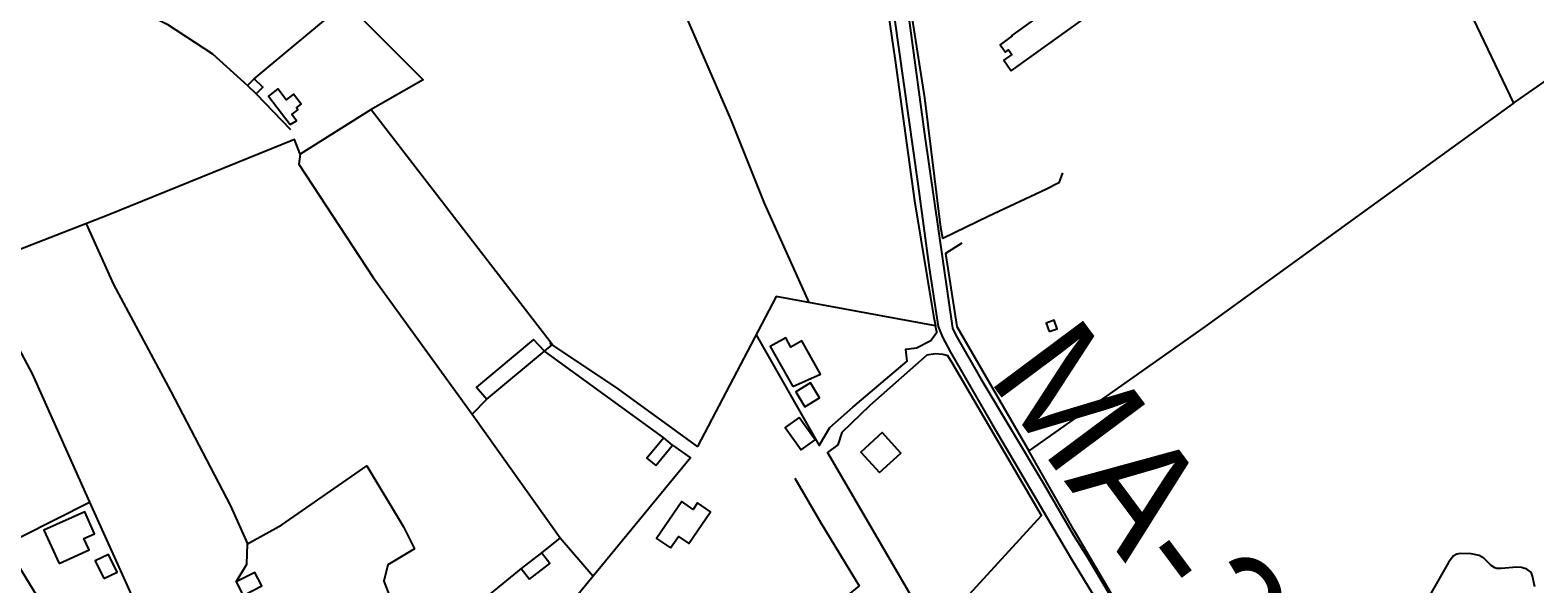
# Model space of a CAD drawing. Header units: millimetres. Extents: x 487814 to 495125, y 4392873 to 4398925.
# Drawn here: x 491349 to 491882, y 4397489 to 4397685 of the extents above; entities that cross this region are included whole.
import ezdxf

# ---------------------------------------------------------------- set-up
doc = ezdxf.new("R2010")
doc.units = ezdxf.units.MM
doc.layers.add('Cartografia_Base', color=8, linetype='Continuous')
doc.layers.add('Texto_Cartografia_Territorial', color=7, linetype='Continuous')
doc.styles.get("Standard").update_dxf_attribs({"font": 'arial.ttf'})

msp = doc.modelspace()

# ---------------------------------------------------------------- linework, layer by layer
at = {"layer": 'Cartografia_Base'}
for p, q in [((491429.21, 4397662.34, 130.64), (491441.37, 4397649.76, 130.68)), ((491469.88, 4397656.79, 129.88), (491534.06, 4397573.6, 130.3)), ((491533.98, 4397573.54, 129.73), (491533.11, 4397574.12, 129.66)), ((491536.83, 4397505.22, 130.54), (491548.45, 4397491.6, 131.33))]:
    msp.add_line(p, q, dxfattribs=at)
for points in [[(491574.53, 4397834.65, 134.76), (491576.8, 4397830.3, 133.45), (491581.14, 4397829.1, 133.61), (491584.06, 4397827.44, 133.57), (491591.52, 4397820.93, 132.76), (491613.85, 4397797.31, 132.15), (491616.05, 4397794.69, 132.11), (491617.43, 4397792.57, 132), (491618.84, 4397790.13, 131.81), (491646.06, 4397720.17, 129.66), (491651.18, 4397703.16, 129.39), (491655.4, 4397674.19, 128.67), (491662.27, 4397624.48, 127.71), (491668.92, 4397583.78, 127.06), (491669.66, 4397580.28, 127.11)], [(491538, 4397793.48, 133.68), (491581.22, 4397689.89, 130.7), (491597.15, 4397653.2, 130.2), (491609.03, 4397623.72, 126.98), (491624.78, 4397588.49, 127.21)], [(491874.25, 4397659.08, 130.35), (491901.45, 4397677.99, 132.38), (491891.02, 4397686.48, 132.76), (491875.75, 4397702.3, 132.42), (491858.33, 4397716.76, 131.81), (491843.02, 4397724.61, 131.35), (491874.25, 4397659.08, 130.35)], [(491714.67, 4397634.42, 129.7), (491713.27, 4397630.82, 129.62), (491708.71, 4397628.46, 129.35), (491688.52, 4397619.03, 128.04), (491672.27, 4397611.18, 127.18), (491671.5, 4397615.08, 127.27), (491665.88, 4397661, 132.65), (491659.56, 4397701.64, 132.69), (491656.68, 4397712.22, 132.65)], [(491696.47, 4397670.53, 130), (491724.76, 4397690.83, 130.24), (491717.17, 4397701, 130.46), (491712.86, 4397697.91, 130.53), (491710.51, 4397701.19, 130.6), (491703.78, 4397696.36, 130.52), (491707.71, 4397690.88, 130.43), (491696.71, 4397682.99, 130.21), (491696.81, 4397682.85, 130.21), (491692.52, 4397679.77, 130.12), (491694.39, 4397677.17, 130.08), (491695.53, 4397677.98, 130.1), (491696.72, 4397676.32, 130.08), (491693.82, 4397674.24, 130.02), (491696.47, 4397670.53, 130)], [(491373.48, 4397699.46, 131.88), (491397.62, 4397687.07, 130.63), (491413.73, 4397676.52, 130.63), (491426.15, 4397665.31, 130.78)], [(491428.42, 4397667.65, 131.25), (491460.97, 4397694.66, 131.14), (491488.25, 4397667.29, 130.38), (491469.88, 4397656.79, 130.3), (491444.78, 4397640.98, 130.26), (491442.77, 4397646.2, 131.41), (491376.47, 4397619.28, 131.82), (491331.43, 4397601.88, 134.26), (491338.16, 4397584.96, 134.26)], [(491655.03, 4397689.78, 129.11), (491663.43, 4397630.54, 126.64), (491667.38, 4397600.78, 126.11), (491670.56, 4397579.96, 126.13), (491672.18, 4397576.18, 126.01), (491674.92, 4397570.9, 125.88), (491689.6, 4397545.57, 125.09), (491717.82, 4397497.6, 124.97), (491730.56, 4397476.75, 124.55), (491736.08, 4397469.13, 124.44), (491767.79, 4397430.83, 123.46), (491774.36, 4397421.89, 123.33), (491781.13, 4397411.3, 123.06), (491811.22, 4397362.37, 122.67), (491823.11, 4397343.43, 122.52), (491824.45, 4397340.78, 122.45), (491824.41, 4397338.65, 122.45)], [(491660.04, 4397689.99, 129.65), (491665.8, 4397648.14, 128.03), (491675.68, 4397579.38, 125.91), (491676.8, 4397576.94, 125.91), (491685.7, 4397561.45, 125.63), (491707.87, 4397524.45, 124.93), (491718.52, 4397506.16, 124.39), (491723.36, 4397498.52, 124.8), (491733.74, 4397480.98, 124.51), (491736.39, 4397476.93, 124.44), (491738.84, 4397473.63, 124.33), (491750.2, 4397459.87, 124.07), (491772.56, 4397433.41, 123.6), (491777.29, 4397427.35, 123.41), (491811.6, 4397371.54, 122.57), (491829.05, 4397344.62, 122.52), (491833.1, 4397337.96, 122.52), (491840.4, 4397324.83, 122.45), (491841.83, 4397321.95, 122.45), (491850.56, 4397306.88, 122.43), (491862.3, 4397283.81, 122.52)], [(491429.21, 4397662.34, 135.28), (491431.48, 4397664.68, 135.28), (491428.42, 4397667.65, 135.28), (491426.15, 4397665.31, 135.28), (491429.21, 4397662.34, 135.28)], [(491441.26, 4397651.5, 128.48), (491443.47, 4397652.84, 128.49), (491441.76, 4397655.07, 128.54), (491443.94, 4397656.74, 128.55), (491443.44, 4397657.4, 128.57), (491445.12, 4397658.68, 128.58), (491442.37, 4397662.26, 128.81), (491439.8, 4397660.28, 128.82), (491436.83, 4397664.14, 129.08), (491433.51, 4397661.59, 129.05), (491441.26, 4397651.5, 128.48)], [(491874.25, 4397659.08, 130.35), (491765.14, 4397579.99, 127.37), (491702.74, 4397536, 126.1)], [(491444.78, 4397640.98, 130.23), (491444.28, 4397637.44, 130.23), (491470.56, 4397597.32, 129.54), (491505.66, 4397549.02, 129.77)], [(491369.01, 4397616.4, 130), (491378.69, 4397594.92, 129.68), (491398.91, 4397556.95, 129), (491420.03, 4397516.52, 128.32), (491426.1, 4397503.04, 128.1)], [(491678.97, 4397609.51, 126.64), (491673.14, 4397605.87, 126.95), (491677.24, 4397579.96, 126.98), (491702.74, 4397536, 126.1)], [(491669.66, 4397580.28, 127.11), (491613.31, 4397590.58, 129.01), (491585.39, 4397537.53, 133.19), (491556.48, 4397558.57, 131.54), (491533.98, 4397573.54, 129.73)], [(491271.52, 4397548.96, 132.2), (491302.71, 4397565.98, 134.91), (491338.16, 4397584.96, 133.54), (491349.85, 4397563.19, 131.1), (491370.21, 4397517.81, 130.95)], [(491606.19, 4397577.07, 133.34), (491628.44, 4397537.84, 131.58), (491632.26, 4397544.23, 131.28), (491640.36, 4397551.48, 130.82), (491659.59, 4397567.67, 128.04), (491659.18, 4397571.92, 127.73), (491662.88, 4397572.47, 127.64), (491667.98, 4397575.07, 127.33), (491670.15, 4397577.96, 127.15), (491669.66, 4397580.28, 127.11)], [(491709.91, 4397578.24, 133.42), (491712.69, 4397579.19, 133.42), (491711.68, 4397582.19, 133.42), (491708.89, 4397581.24, 133.42), (491709.91, 4397578.24, 133.42)], [(491510.77, 4397554.26, 129.02), (491531.21, 4397571.3, 128.96), (491527.36, 4397575.41, 128.87), (491507.18, 4397558.57, 128.9), (491510.77, 4397554.26, 129.02)], [(491573.47, 4397540.57, 137.61), (491531.21, 4397571.3, 132.7), (491533.98, 4397573.54, 129.73)], [(491619.14, 4397558.79, 129.73), (491628.95, 4397563.09, 129.08), (491622.29, 4397574.88, 128.57), (491618.46, 4397572.71, 128.85), (491616.62, 4397575.96, 128.71), (491611.18, 4397572.88, 129.1), (491619.14, 4397558.79, 129.73)], [(491668.79, 4397471.21, 127.75), (491707.15, 4397513.06, 127.14), (491675.61, 4397567.18, 128.2), (491674, 4397569.65, 127.97), (491672.3, 4397570.12, 127.99), (491669.54, 4397570.38, 127.81), (491666.59, 4397569.88, 127.81), (491646.42, 4397552.02, 130.33), (491636.5, 4397542.43, 131.41), (491635.13, 4397538.13, 132.46), (491631.47, 4397535.34, 132.76), (491668.79, 4397471.21, 127.75)], [(491623.39, 4397551.58, 130), (491628.57, 4397554.72, 129.56), (491625.36, 4397560.02, 129.41), (491620.18, 4397556.88, 129.81), (491623.39, 4397551.58, 130)], [(491510.77, 4397554.26, 130.11), (491505.66, 4397549.02, 130.61), (491536.83, 4397505.22, 133.38), (491530.22, 4397499.88, 133.65)], [(491621.34, 4397547.78, 135.18), (491616.39, 4397544.24, 135.18), (491622.08, 4397536.29, 135.18), (491627.03, 4397539.83, 135.18), (491621.34, 4397547.78, 135.18)], [(491649.78, 4397528.28, 129.99), (491657.4, 4397535.16, 128.94), (491650.82, 4397542.45, 129.55), (491643.2, 4397535.57, 130.22), (491649.78, 4397528.28, 129.99)], [(491576.6, 4397537.98, 136.01), (491582.89, 4397533.45, 134.72), (491526.05, 4397464.39, 134.16)], [(491570.64, 4397530.79, 137.09), (491576.6, 4397537.98, 137.09), (491573.47, 4397540.57, 137.09), (491567.51, 4397533.38, 137.09), (491570.64, 4397530.79, 137.09)], [(491911.28, 4397420.3, 134.76), (491913.43, 4397410.48, 133.84), (491905.61, 4397405.25, 132.99), (491900.08, 4397405.36, 129.89), (491896.48, 4397402.74, 128.44), (491864.49, 4397377.39, 125.22), (491836.85, 4397355.93, 123.84), (491827.38, 4397351.05, 123.84), (491799.57, 4397393.22, 124.15), (491778.63, 4397426.23, 124.03), (491768.64, 4397439.41, 124.69), (491738.32, 4397475.69, 125.34), (491733.02, 4397483.53, 125.34), (491718.72, 4397507.78, 125.34), (491702.74, 4397536, 126.1)], [(491426.1, 4397503.04, 128.1), (491438.22, 4397509.78, 128.36), (491468.33, 4397530.67, 128.95), (491481.36, 4397509.1, 129.5), (491485.18, 4397501.24, 129.69), (491475.74, 4397495.63, 129.71), (491474.39, 4397489.79, 129.78), (491477.09, 4397482.82, 129.93), (491482.25, 4397474.06, 130), (491484.28, 4397469.12, 130), (491480.01, 4397463.95, 130), (491467.88, 4397456.99, 129.91), (491461.59, 4397458.78, 129.6), (491456.42, 4397461.03, 129.32), (491445.64, 4397459.46, 128.71), (491435.53, 4397457.66, 128.2), (491433.73, 4397463.73, 128.11)], [(491619.88, 4397526.33, 131.39), (491629.06, 4397510.5, 130.65), (491642.58, 4397488.22, 129.7), (491631.71, 4397479.21, 130), (491618.98, 4397467.8, 130.19), (491635.95, 4397442.35, 127.85), (491641.89, 4397434.55, 127.04)], [(491201.82, 4397440.66, 127.83), (491203.21, 4397437.78, 127.82), (491207.01, 4397438.59, 127.85), (491212.39, 4397440.64, 127.86), (491253.62, 4397460.87, 129.38), (491268.06, 4397467.67, 129.61), (491270.01, 4397471.42, 129.61), (491269.88, 4397473.19, 129.61), (491273.7, 4397474.85, 129.62), (491276.18, 4397471.84, 129.45), (491297.33, 4397481.74, 128.95), (491346.12, 4397505.64, 129.3), (491370.21, 4397517.81, 130.95)], [(491370.21, 4397517.81, 130.95), (491389.43, 4397475.16, 130.42), (491404.13, 4397441.63, 130.15), (491386.5, 4397427.51, 129.28), (491342.21, 4397500.03, 129.96)], [(491575.85, 4397501.59, 132.38), (491578.66, 4397505.66, 132.35), (491582.31, 4397503.14, 132.22), (491590.06, 4397514.36, 132.13), (491585.46, 4397517.53, 132.3), (491583.89, 4397515.26, 132.32), (491579.91, 4397518.01, 132.45), (491570.93, 4397505, 132.38), (491575.85, 4397501.59, 132.38)], [(491359.44, 4397496.15, 128.59), (491370.03, 4397500.89, 128.82), (491368.21, 4397504.95, 128.93), (491371.99, 4397506.64, 129.01), (491368.55, 4397514.35, 129.21), (491354.03, 4397507.86, 128.89), (491359.44, 4397496.15, 128.59)], [(491375.27, 4397490.76, 133.23), (491379.99, 4397493.09, 133.23), (491376.91, 4397499.32, 133.23), (491372.18, 4397496.99, 133.23), (491375.27, 4397490.76, 133.23)], [(491422.12, 4397489.56, 128.11), (491425.87, 4397495.85, 128.06), (491426.1, 4397503.04, 128.1)], [(491525.93, 4397490.53, 137.73), (491533.15, 4397496.07, 137.73), (491530.22, 4397499.88, 137.73), (491523, 4397494.36, 137.73), (491525.93, 4397490.53, 137.73)], [(491881.77, 4397487.8, 126.97), (491880.95, 4397491.65, 126.87), (491880.59, 4397492.67, 126.83), (491880.23, 4397493.2, 126.79), (491878.94, 4397494.15, 126.65), (491877.09, 4397494.7, 126.44), (491875.5, 4397494.79, 126.26), (491869.88, 4397494.31, 125.99), (491868.41, 4397494.39, 125.93), (491867.62, 4397494.59, 125.9), (491866.35, 4397495.44, 125.86), (491863.8, 4397497.97, 125.75), (491862.06, 4397498.88, 125.65), (491859.28, 4397499.47, 125.49), (491855.37, 4397499.64, 125.25), (491854.19, 4397499.46, 125.17), (491852.93, 4397498.71, 125.07), (491851.2, 4397496.51, 125), (491843.2, 4397482.37, 124.63)], [(491523, 4397494.36, 134.03), (491508.08, 4397482.18, 132.58), (491526.05, 4397464.39, 134.16)], [(491424.6, 4397484.79, 134.6), (491431.19, 4397488.2, 134.6), (491428.71, 4397492.97, 134.6), (491422.12, 4397489.56, 134.6), (491424.6, 4397484.79, 134.6)]]:
    msp.add_polyline3d(points, dxfattribs=at)

# ---------------------------------------------------------------- texts
at = {"layer": 'Texto_Cartografia_Territorial'}
msp.add_text('MA-2112', height=39.37, rotation=-53.2937, dxfattribs=at).set_placement((491687.63, 4397562.12))

doc.saveas('drawing.dxf')
